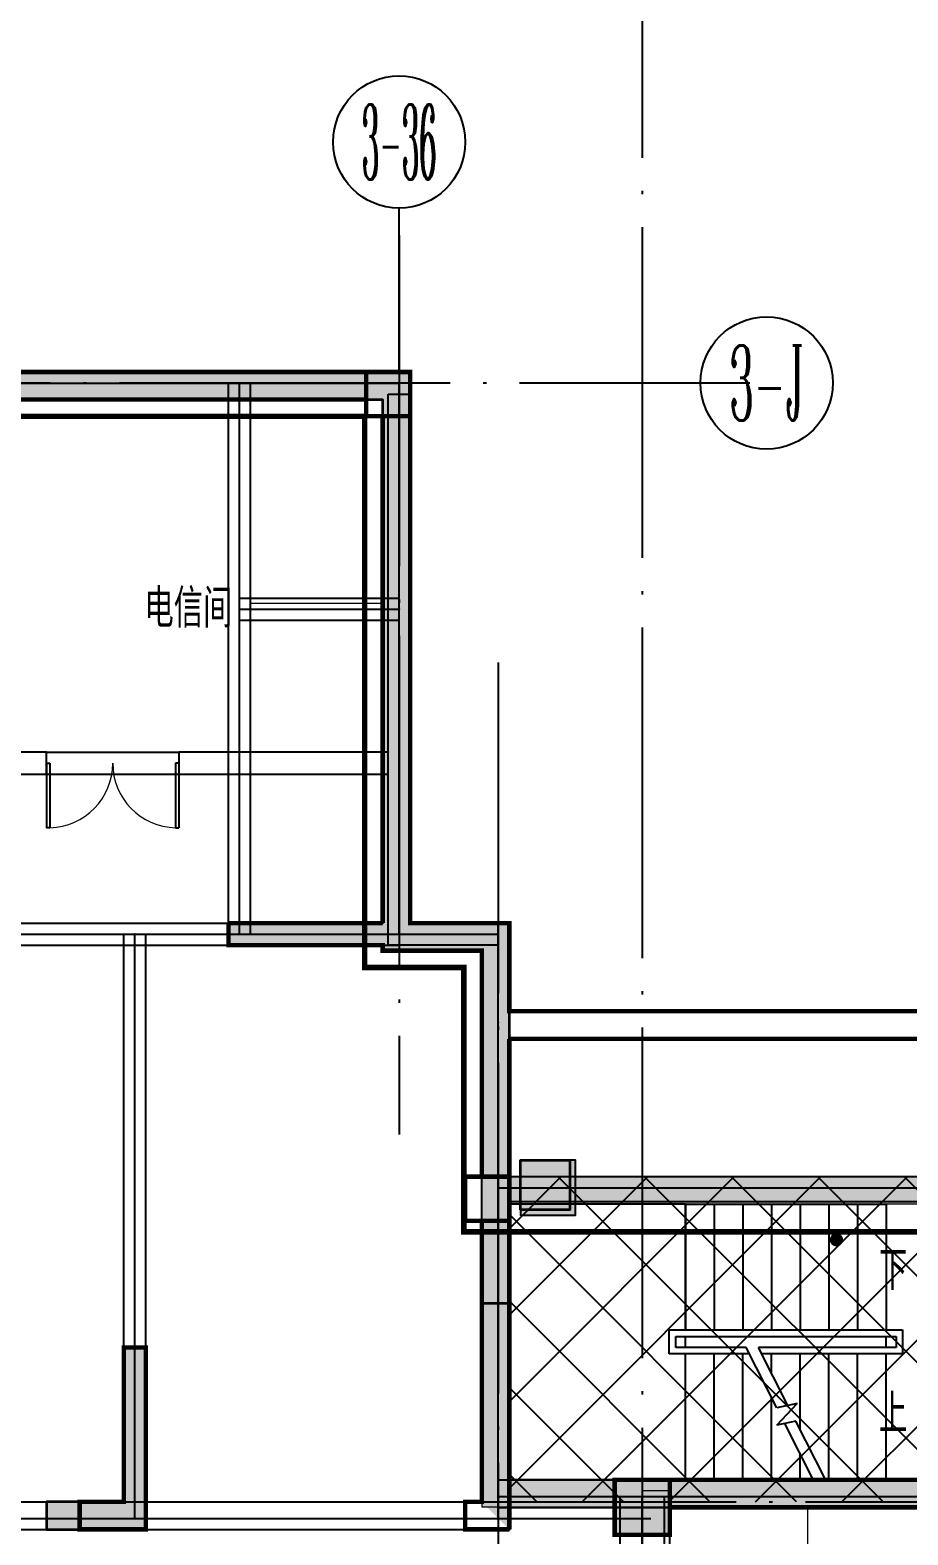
# Model space of a CAD drawing. Extents: x 290727 to 13733020, y 1731457 to 3643100.
# Drawn here: x 673320 to 681288, y 2238180 to 2251831 of the extents above; entities that cross this region are included whole.
import ezdxf
from ezdxf.enums import TextEntityAlignment as Align

# ---------------------------------------------------------------- set-up
doc = ezdxf.new("R2010")
doc.units = 0
doc.header["$LTSCALE"] = 10
doc.header["$PDSIZE"] = 0.5
for name, pattern in [('DASH', [0.35, 0.25, -0.1]), ('DASHED', [0.75, 0.5, -0.25]), ('DOTE', [2.42, 2, -0.2, 0.02, -0.2]), ('虚线', [750, 450, -300])]:
    doc.linetypes.add(name, pattern=pattern)
doc.layers.get('0').update_dxf_attribs({"linetype": 'CONTINUOUS'})
for name, color, linetype, true_color in [('1106', 7, 'CONTINUOUS', 0x89bf5f), ('2106', 7, 'CONTINUOUS', 0x64cfcf), ('2206', 7, 'CONTINUOUS', 0x3474d4)]:
    doc.layers.add(name, color=color, linetype=linetype, true_color=true_color)
for name, color, linetype, lineweight in [('_0', 7, 'CONTINUOUS', 15), ('人防', 210, 'CONTINUOUS', 20), ('人防4..30$0$人防4..30$0$人防', 210, 'CONTINUOUS', 20), ('板加腋边线', 253, '虚线', 18), ('砼墙', 8, 'CONTINUOUS', 35)]:
    doc.layers.add(name, color=color, linetype=linetype, lineweight=lineweight)
for name, color, linetype in [('AXIS', 3, 'CONTINUOUS'), ('AXIS_TEXT', 7, 'CONTINUOUS'), ('BEAM_DASH', 144, 'DASHED'), ('COLU', 2, 'CONTINUOUS'), ('COLUMN', 9, 'CONTINUOUS'), ('DIM_LEAD', 3, 'CONTINUOUS'), ('DIM_SYMB', 3, 'CONTINUOUS'), ('DOTE', 8, 'DOTE'), ('PUB_HATCH', 8, 'CONTINUOUS'), ('PUB_TEXT', 7, 'CONTINUOUS'), ('SPACE_HATCH', 8, 'CONTINUOUS'), ('STAIR', 2, 'CONTINUOUS'), ('WALL', 255, 'CONTINUOUS'), ('WINDOW', 4, 'CONTINUOUS'), ('主楼轴线', 8, 'CONTINUOUS'), ('人防4..30$0$人防4..30$0$SPACE_HATCH', 8, 'CONTINUOUS'), ('作业图', 4, 'CONTINUOUS'), ('填充', 8, 'CONTINUOUS'), ('房间名称', 7, 'CONTINUOUS'), ('文字', 4, 'CONTINUOUS'), ('防火分区示意线', 4, 'CONTINUOUS')]:
    doc.layers.add(name, color=color, linetype=linetype)
doc.layers.add('DIM_MODI', color=6, linetype='CONTINUOUS', plot=False)
doc.layers.get('0').off()
doc.styles.add('_TCH_AXIS', font='COMPLEX', dxfattribs={"bigfont": 'GBCBIG'})
doc.styles.add('_TCH_DIM', font='SIMPLEX', dxfattribs={"bigfont": 'GBCBIG'})
doc.styles.add('COMPLEX', font='COMPLEX')
doc.styles.add('HNSJY', font='HNSJY-07', dxfattribs={"width": 0.8, "bigfont": 'HNSJY-HZ'})

# ---------------------------------------------------------------- blocks, each defined once
blk = doc.blocks.new('A$C55C93FC2')
at = {"layer": 'DOTE', "linetype": 'DOTE', "ltscale": 150}
for p, q in [((193948.6, 127235.5), (193948.6, 52513.6)), ((10299.5, 112042.4), (252290.8, 112042.4))]:
    blk.add_line(p, q, dxfattribs=at)
blk = doc.blocks.new('$DorLib2D$00000002')
for p, q in [((-0.5, 0), (-0.5, 0.4875)), ((-0.475, 0.4875), (-0.5, 0.4875)), ((-0.475, 0), (-0.475, 0.4875)), ((0.475, 0), (0.475, 0.4875)), ((0.475, 0.4875), (0.5, 0.4875)), ((0.5, 0), (0.5, 0.4875)), ((-0.5, 0), (-0.475, 0)), ((0.5, 0), (0.475, 0))]:
    blk.add_line(p, q)
at = {"lineweight": 13}
for centre, start, end in [((-0.4875, 0), 0, 88.53072), ((0.4875, 0), 91.46928, 180)]:
    blk.add_arc(centre, 0.4875, start, end, dxfattribs=at)
blk = doc.blocks.new('_FZH')
blk.add_lwpolyline([(-0.5, -0.5), (0.5, -0.5), (0.5, 0.5), (-0.5, 0.5)], close=True)
at = {"layer": 'PUB_HATCH'}
blk.add_solid([(-0.5, -0.5), (0.5, -0.5), (-0.5, 0.5), (0.5, 0.5)], dxfattribs=at)
blk = doc.blocks.new('_AXISO')
blk.add_circle((0, 0), 0.5)
at = {"layer": 'AXIS_TEXT', "style": 'COMPLEX', "width": 1.041667}
blk.add_attdef('A', text='', height=0.56, dxfattribs=at).set_placement((-0.25, -0.28), (0.25, -0.28), align=Align.FIT)
blk = doc.blocks.new('车库建筑作业图')
at = {"layer": '_0'}
h = blk.add_hatch(color=8, dxfattribs=at)
h.dxf.hatch_style = 1
h.paths.add_polyline_path([(677770, 2241129), (677770, 2241579), (678220, 2241579), (678220, 2241129)])
h.paths.add_polyline_path([(670370, 2238730), (670370, 2238230), (670870, 2238230), (670870, 2238730)], flags=17)
h.paths.add_polyline_path([(664670, 2238730), (664670, 2238230), (665170, 2238230), (665170, 2238730)], flags=17)
h.paths.add_polyline_path([(677270, 2238230), (677670, 2238230), (677670, 2240280), (677420, 2240280), (677420, 2238480), (677270, 2238480)], flags=17)
h.paths.add_polyline_path([(661370, 2239880), (661170, 2239880), (661170, 2238230), (662070, 2238230), (662070, 2238480), (661370, 2238480)], flags=17)
h.paths.add_polyline_path([(665170, 2242330), (664920, 2242330), (664920, 2240030), (665170, 2240030)], flags=17)
h.paths.add_polyline_path([(670620, 2242330), (670370, 2242330), (670370, 2240280), (670620, 2240280)], flags=17)
h.paths.add_polyline_path([(668870, 2245530), (669070, 2245530), (669070, 2246130), (666420, 2246130), (666420, 2245930), (666670, 2245930), (666670, 2245930), (668870, 2245930)], flags=17)
h.paths.add_polyline_path([(667870, 2240330), (667670, 2240330), (667670, 2238480), (667070, 2238480), (667070, 2238230), (667870, 2238230)], flags=17)
h.paths.add_polyline_path([(671320, 2245530), (671070, 2245530), (671070, 2243730), (670370, 2243730), (670370, 2243480), (671320, 2243480)], flags=17)
h.paths.add_polyline_path([(674370, 2239880), (674170, 2239880), (674170, 2238480), (673470, 2238480), (673470, 2238230), (674370, 2238230)], flags=17)
h.paths.add_polyline_path([(664470, 2245180), (664270, 2245180), (664270, 2243480), (665170, 2243480), (665170, 2243730), (664470, 2243730)], flags=17)
h.paths.add_polyline_path([(660420, 2243530), (660420, 2243730), (658970, 2243730), (658970, 2244130), (658770, 2244130), (658770, 2243530)], flags=17)
h.paths.add_polyline_path([(657670, 2238480), (657670, 2238230), (658270, 2238230), (658270, 2238480), (658070, 2238480), (658070, 2239880), (657870, 2239880), (657870, 2238480)], flags=17)
h.paths.add_polyline_path([(654770, 2239880), (654570, 2239880), (654570, 2238480), (653870, 2238480), (653870, 2238230), (654770, 2238230)], flags=17)
h.paths.add_polyline_path([(651020, 2242330), (650770, 2242330), (650770, 2240030), (651020, 2240030)], flags=17)
h.paths.add_polyline_path([(645570, 2242330), (645320, 2242330), (645320, 2240280), (645570, 2240280)], flags=17)
h.paths.add_polyline_path([(657170, 2244130), (656970, 2244130), (656970, 2243730), (655520, 2243730), (655520, 2243530), (657170, 2243530)], flags=17)
h.paths.add_polyline_path([(646870, 2245530), (647070, 2245530), (647070, 2245930), (649270, 2245930), (649270, 2245930), (649520, 2245930), (649520, 2246130), (646870, 2246130)], flags=17)
h.paths.add_polyline_path([(648270, 2240330), (648070, 2240330), (648070, 2238230), (648870, 2238230), (648870, 2238480), (648270, 2238480)], flags=17)
h.paths.add_polyline_path([(644870, 2245530), (644620, 2245530), (644620, 2243480), (645570, 2243480), (645570, 2243730), (644870, 2243730)], flags=17)
h.paths.add_polyline_path([(651670, 2245180), (651470, 2245180), (651470, 2243730), (650770, 2243730), (650770, 2243480), (651670, 2243480)], flags=17)
h.paths.add_polyline_path([(651370, 2245930), (651370, 2246230), (651670, 2246230), (651670, 2245930)], flags=17)
edge = h.paths.add_edge_path(flags=17)
edge.add_line((677420, 2238480), (677270, 2238480))
edge.add_line((677270, 2238480), (677270, 2238230))
edge.add_line((677270, 2238230), (677670, 2238230))
h.paths.add_polyline_path([(677670, 2241430), (677670, 2241930), (677670, 2243730), (676770, 2243730), (676770, 2248730), (671270, 2248730), (671270, 2250530), (669320, 2250530), (669320, 2251280), (666220, 2251280), (666220, 2250530), (664270, 2250530), (664270, 2248730), (651670, 2248730), (651670, 2250530), (649720, 2250530), (649720, 2251280), (646620, 2251280), (646620, 2250530), (644670, 2250530), (644670, 2248730), (639170, 2248730), (639170, 2243730), (638270, 2243730), (638270, 2238230), (643720, 2238230), (643720, 2237156), (643970, 2237156), (643970, 2238480), (641770, 2238480), (641770, 2239880), (641570, 2239880), (641570, 2238480), (638520, 2238480), (638520, 2243480), (639420, 2243480), (639420, 2243530), (640820, 2243530), (640820, 2243730), (639420, 2243730), (639420, 2248480), (644920, 2248480), (644920, 2250280), (646620, 2250280), (646620, 2247430), (646870, 2247430), (646870, 2251030), (649470, 2251030), (649470, 2247430), (649720, 2247430), (649720, 2250280), (651420, 2250280), (651420, 2248480), (656970, 2248480), (656970, 2247080), (657170, 2247080), (657170, 2248480), (658770, 2248480), (658770, 2247080), (658970, 2247080), (658970, 2248480), (664520, 2248480), (664520, 2250280), (666220, 2250280), (666220, 2247430), (666470, 2247430), (666470, 2251030), (669070, 2251030), (669070, 2247430), (669320, 2247430), (669320, 2250280), (671020, 2250280), (671020, 2248480), (676520, 2248480), (676520, 2243730), (675120, 2243730), (675120, 2243530), (676520, 2243530), (676520, 2243480), (677420, 2243480), (677420, 2241430)])
at = {"layer": 'PUB_HATCH', "linetype": 'Continuous'}
for points in [[(676570, 2245180), (676770, 2245180), (676770, 2248530), (676570, 2248530)], [(676570, 2243530), (676770, 2243730), (676770, 2245180), (676570, 2245180)], [(677570, 2243730), (676770, 2243730), (676570, 2243530), (677570, 2243530)]]:
    blk.add_hatch(color=256, dxfattribs=at).paths.add_polyline_path(points)
at = {"layer": 'SPACE_HATCH'}
for points in [[(677670, 2241180), (677420, 2241430), (677420, 2238431), (677670, 2238681)], [(682390, 2241270), (682290, 2241430), (677420, 2241430), (677670, 2241180), (682290, 2241180)], [(682540, 2238431), (682290, 2238681), (677670, 2238681), (677420, 2238431)]]:
    blk.add_hatch(color=256, dxfattribs=at).paths.add_polyline_path(points)
at = {"layer": '人防4..30$0$人防4..30$0$SPACE_HATCH'}
blk.add_hatch(color=256, dxfattribs=at).paths.add_polyline_path([(678877, 2238580), (678877, 2238181), (679127, 2238181), (679127, 2238580)])
at = {"layer": '填充', "linetype": 'Continuous'}
h = blk.add_hatch(dxfattribs=at)
h.set_pattern_fill('ANSI37', color=256, scale=350, style=0)
h.set_pattern_definition([(135, (1367640.27, 0), (392.8862, 392.8862), []), (45, (1367640.27, 0), (392.8862, -392.8862), [])])
h.paths.add_polyline_path([(677670, 2238479), (677670, 2241425), (682290, 2241430), (682290, 2242924), (689570, 2242924), (689570, 2238481)])
at = {"layer": '_0', "linetype": 'Continuous'}
for p, q in [((677270, 2241029), (677270, 2241429)), ((677270, 2241429), (677670, 2241429)), ((677670, 2241429), (677670, 2241029)), ((677270, 2241029), (677670, 2241029))]:
    blk.add_line(p, q, dxfattribs=at)
for points in [[(677770, 2241129), (678220, 2241129), (678220, 2241579), (677770, 2241579)], [(679127, 2238680), (678627, 2238680), (678627, 2238180), (679127, 2238180)]]:
    blk.add_lwpolyline(points, close=True, dxfattribs=at)
at = {"layer": 'AXIS', "linetype": 'Continuous'}
for p, q in [((676670, 2248716), (676670, 2250216)), ((677905, 2248630), (679405, 2248630))]:
    blk.add_line(p, q, dxfattribs=at)
at = {"layer": 'DIM_LEAD', "linetype": 'Continuous', "const_width": 60}
blk.add_lwpolyline([(680635, 2240827, 1), (680643, 2240887, 1)], format="xyb", close=True, dxfattribs=at)
at = {"layer": 'DIM_MODI', "linetype": 'Continuous'}
for p, q in [((671270, 2248730), (676770, 2248730)), ((676770, 2248730), (676770, 2243730)), ((676770, 2243730), (677670, 2243730)), ((677670, 2243730), (677670, 2241430)), ((677670, 2241430), (682290, 2241430))]:
    blk.add_line(p, q, dxfattribs=at)
at = {"layer": 'DIM_SYMB', "linetype": 'Continuous'}
for points in [[(680920, 2240577, 0, 0, 0), (678370, 2240577, 0, 0, 0), (678370, 2239277, 0, 0, 0), (679190, 2239277, 80, 0, 0), (679490, 2239277, 0, 0, 0)], [(680920, 2239277, 0, 0, 0), (680050, 2239277, 80, 0, 0), (679750, 2239277, 0, 0, 0)]]:
    blk.add_lwpolyline(points, format="xyseb", dxfattribs=at)
at = {"layer": 'STAIR', "linetype": 'Continuous'}
for p, q in [((679270, 2241181), (677670, 2241181)), ((677670, 2241181), (677670, 2238681)), ((679270, 2241181), (681090, 2241181)), ((679270, 2241181), (679270, 2240041)), ((679270, 2240041), (679270, 2241181)), ((679530, 2241181), (679530, 2240041)), ((679790, 2241181), (679790, 2240041)), ((680050, 2241181), (680050, 2240041)), ((680310, 2241181), (680310, 2240041)), ((680570, 2241181), (680570, 2240041)), ((680830, 2241181), (680830, 2240041)), ((681090, 2241181), (681090, 2240041)), ((679120, 2239821), (679120, 2240041)), ((679120, 2240041), (681240, 2240041)), ((679180, 2239881), (679180, 2239981)), ((679180, 2239981), (681180, 2239981)), ((679270, 2239981), (681090, 2239981)), ((679270, 2239881), (679270, 2239981)), ((681090, 2239881), (681090, 2239981)), ((681180, 2239981), (681180, 2239881)), ((681240, 2240041), (681240, 2239821)), ((679821, 2239881), (679180, 2239881)), ((679821, 2239881), (679270, 2239881)), ((680098, 2239333), (679821, 2239881)), ((681090, 2239881), (679933, 2239881)), ((680199, 2239354), (679933, 2239881)), ((681180, 2239881), (679933, 2239881)), ((679851, 2239821), (679120, 2239821)), ((679270, 2238681), (679270, 2239821)), ((679270, 2238681), (679270, 2239821)), ((679530, 2238681), (679530, 2239821)), ((679790, 2238681), (679790, 2239821)), ((681240, 2239821), (679963, 2239821)), ((680050, 2239649), (680050, 2239821)), ((680310, 2239134), (680310, 2239821)), ((680570, 2238681), (680570, 2239821)), ((680830, 2238681), (680830, 2239821)), ((681090, 2238681), (681090, 2239821)), ((680050, 2238681), (680050, 2239427)), ((680097, 2239175), (680281, 2239371)), ((680281, 2239371), (680098, 2239333)), ((680271, 2239211), (680097, 2239175)), ((680427, 2238681), (680170, 2239190)), ((680539, 2238681), (680271, 2239211)), ((680310, 2238681), (680310, 2238913)), ((677670, 2238681), (679270, 2238681)), ((680427, 2238681), (679270, 2238681)), ((681090, 2238681), (680539, 2238681))]:
    blk.add_line(p, q, dxfattribs=at)
at = {"layer": 'WALL', "linetype": 'Continuous'}
for p, q in [((676570, 2245180), (676570, 2248530)), ((676570, 2248530), (676770, 2248530)), ((676770, 2245180), (676770, 2248530)), ((673470, 2245280), (671270, 2245280)), ((673470, 2245080), (673470, 2245280)), ((676570, 2245280), (674670, 2245280)), ((674670, 2245280), (674670, 2245080)), ((676570, 2243530), (676570, 2245180)), ((676770, 2243730), (676770, 2245180)), ((671270, 2245080), (673470, 2245080)), ((674670, 2245080), (676570, 2245080)), ((677570, 2243730), (676770, 2243730)), ((677570, 2243530), (677570, 2243730)), ((677570, 2243530), (676570, 2243530))]:
    blk.add_line(p, q, dxfattribs=at)
at = {"layer": 'WINDOW', "linetype": 'Continuous'}
for p, q in [((673470, 2245280), (674670, 2245280)), ((673470, 2245080), (674670, 2245080))]:
    blk.add_line(p, q, dxfattribs=at)
at = {"layer": 'WINDOW', "linetype": 'DASHED'}
for p, q in [((678877, 2238181), (678877, 2232181)), ((679127, 2232181), (679127, 2238181))]:
    blk.add_line(p, q, dxfattribs=at)
at = {"layer": '主楼轴线', "linetype": 'DOTE', "ltscale": 150}
for p, q in [((676670, 2249967), (676670, 2241813)), ((637832, 2248630), (679853, 2248630)), ((677570, 2246093), (677570, 2235369)), ((636932, 2238330), (678953, 2238330))]:
    blk.add_line(p, q, dxfattribs=at)
at = {"layer": '人防'}
for p, q in [((677420, 2241430), (677420, 2238431)), ((682290, 2241430), (677420, 2241430)), ((677670, 2241180), (677670, 2238681)), ((682290, 2241180), (677670, 2241180)), ((682290, 2238681), (677670, 2238681)), ((682540, 2238431), (677420, 2238431))]:
    blk.add_line(p, q, dxfattribs=at)
at = {"layer": '人防4..30$0$人防4..30$0$人防'}
for p, q in [((678877, 2238580), (678877, 2238181)), ((679127, 2238580), (678877, 2238580)), ((679127, 2238181), (679127, 2238580)), ((678877, 2238181), (679127, 2238181))]:
    blk.add_line(p, q, dxfattribs=at)
at = {"layer": '砼墙'}
for points in [[(677670, 2241430), (677670, 2243730), (676770, 2243730), (676770, 2248730), (671270, 2248730), (671270, 2250530), (669320, 2250530), (669320, 2251280), (666220, 2251280), (666220, 2250530), (664270, 2250530), (664270, 2248730), (651670, 2248730)], [(671020, 2248480), (676520, 2248480), (676520, 2243730), (675120, 2243730), (675120, 2243530), (676520, 2243530), (676520, 2243480), (677420, 2243480), (677420, 2241430), (677670, 2241430)], [(677270, 2238480), (677270, 2238230), (677670, 2238230)], [(677420, 2238480), (677270, 2238480)]]:
    blk.add_lwpolyline(points, dxfattribs=at)
for points in [[(677770, 2241129), (677770, 2241579), (678220, 2241579), (678220, 2241129)], [(677270, 2238230), (677670, 2238230), (677670, 2240280), (677420, 2240280), (677420, 2238480), (677270, 2238480)], [(674370, 2239880), (674170, 2239880), (674170, 2238480), (673470, 2238480), (673470, 2238230), (674370, 2238230)]]:
    blk.add_lwpolyline(points, close=True, dxfattribs=at)
at = {"layer": '防火分区示意线', "color": 5, "linetype": 'DASH', "ltscale": 300, "const_width": 50, "elevation": -2}
blk.add_lwpolyline([(651257, 2248328), (664657, 2248328), (664657, 2250128), (666607, 2250128), (666607, 2250878), (668907, 2250878), (668907, 2250127), (670857, 2250127), (670857, 2248328), (676357, 2248328), (676357, 2243328), (677257, 2243328), (677257, 2240929), (682770, 2240929)], dxfattribs=at)
at = {"layer": 'AXIS', "linetype": 'Continuous'}
ref = blk.add_blockref('_AXISO', (676670, 2250816), dxfattribs=dict(at, xscale=1200, yscale=1200, zscale=1200))
ref.add_attrib('A', '3-36', dxfattribs={"layer": 'AXIS_TEXT', "linetype": 'Continuous', "height": 678.8, "style": '_TCH_AXIS', "width": 0.269231}).set_placement((676331, 2250477), (677010, 2250477), align=Align.FIT)
ref = blk.add_blockref('_AXISO', (680005, 2248630), dxfattribs=dict(at, xscale=1200, yscale=1200, zscale=1200))
ref.add_attrib('A', '3-J', dxfattribs={"layer": 'AXIS_TEXT', "linetype": 'Continuous', "height": 678.8, "style": '_TCH_AXIS', "width": 0.375}).set_placement((679666, 2248290), (680344, 2248290), align=Align.FIT)
at = {"layer": 'COLUMN', "linetype": 'Continuous', "xscale": 500, "yscale": 500, "zscale": 500, "rotation": 270}
for p in [(678020, 2241329), (678877, 2238430)]:
    blk.add_blockref('_FZH', p, dxfattribs=at)
at = {"layer": 'WINDOW', "linetype": 'Continuous', "xscale": 1200, "yscale": 1200, "zscale": -1200, "rotation": 180}
blk.add_blockref('$DorLib2D$00000002', (674070, 2245180), dxfattribs=at)
at = {"layer": '文字', "linetype": 'Continuous'}
blk.add_blockref('A$C55C93FC2', (484928, 2126437), dxfattribs=at)
at = {"layer": 'PUB_TEXT', "linetype": 'Continuous', "style": '_TCH_DIM'}
for s, p in [('下', (681025, 2240402)), ('上', (681025, 2239102))]:
    blk.add_text(s, height=357, dxfattribs=at).set_placement(p)
at = {"layer": '房间名称', "style": 'HNSJY', "width": 0.8}
blk.add_text('电信间', height=350, rotation=0, dxfattribs=at).set_placement((674358, 2246411))
blk = doc.blocks.new('人防-l')
at = {"layer": '2106'}
blk.add_hatch(color=0, dxfattribs=at).paths.add_polyline_path([(831019, -894684), (830519, -894684), (830519, -895184), (831019, -895184)])
at = {"color": 0}
for p, q in [((823062, -884734), (827112, -884734)), ((827112, -884734), (828062, -884734)), ((827112, -886784), (827112, -884734)), ((828062, -884734), (828562, -884734)), ((828562, -886784), (828562, -884734)), ((827112, -886784), (828562, -886784)), ((827112, -889734), (827112, -886784)), ((828562, -889734), (828562, -886784)), ((824937, -889734), (826162, -889734)), ((826162, -889734), (827012, -889734)), ((826162, -893484), (826162, -889734)), ((827012, -889734), (827112, -889734)), ((827112, -889734), (828562, -889734)), ((828562, -889734), (829462, -889734)), ((829462, -890534), (829462, -889734)), ((829462, -892034), (829462, -890534)), ((829462, -894834), (829462, -892034)), ((829462, -892034), (834207, -892034)), ((826162, -895034), (826162, -893484)), ((829462, -894834), (830769, -894834)), ((829462, -895034), (829462, -894834)), ((830769, -901434), (830769, -894834)), ((830769, -894834), (834207, -894834)), ((824937, -895034), (825662, -895034)), ((825662, -895034), (826162, -895034)), ((826162, -895034), (829162, -895034)), ((829162, -895034), (829462, -895034))]:
    blk.add_line(p, q, dxfattribs=at)
for p in [(827112, -884734), (828062, -884734), (828562, -884734), (827112, -886784), (828562, -886784), (826162, -889734), (827012, -889734), (827112, -889734), (828562, -889734), (829462, -889734), (829462, -890534), (829462, -892034), (826162, -893484), (829462, -894834), (830769, -894834), (825662, -895034), (826162, -895034), (829162, -895034), (829462, -895034)]:
    blk.add_point(p, dxfattribs=at)
at = {"layer": '1106', "color": 0}
for p, q in [((823162, -884634), (827112, -884634)), ((827112, -884634), (828062, -884634)), ((828062, -884634), (828662, -884634)), ((828662, -886784), (828662, -884634)), ((822912, -884884), (827112, -884884)), ((827112, -884884), (828062, -884884)), ((828062, -884884), (828412, -884884)), ((828412, -886784), (828412, -884884)), ((828412, -889634), (828412, -886784)), ((828662, -889634), (828662, -886784)), ((827012, -889634), (827112, -889634)), ((827112, -889634), (828412, -889634)), ((828662, -889634), (829562, -889634)), ((829562, -890434), (829562, -889634)), ((827012, -889834), (827112, -889834)), ((827112, -889834), (828562, -889834)), ((828562, -889884), (829312, -889884)), ((829312, -890534), (829312, -889884)), ((829312, -892034), (829312, -890534)), ((829562, -891909), (829562, -890684)), ((829312, -894834), (829312, -892034)), ((829562, -894834), (829562, -892159)), ((829562, -892159), (834082, -892159)), ((826062, -894884), (826062, -893484)), ((826262, -895134), (826262, -893484)), ((830769, -894684), (834082, -894684)), ((829312, -894884), (829312, -894834)), ((829562, -895134), (829562, -894834)), ((825662, -894884), (826062, -894884)), ((829162, -894884), (829312, -894884)), ((830769, -894934), (834207, -894934)), ((825662, -895134), (826262, -895134)), ((829162, -895134), (829562, -895134))]:
    blk.add_line(p, q, dxfattribs=at)
at = {"layer": '2106', "color": 0, "linetype": 'Continuous'}
blk.add_lwpolyline([(831019, -894684), (830519, -894684), (830519, -895184), (831019, -895184)], close=True, dxfattribs=at)
at = {"layer": '2206', "color": 0}
for p, q in [((827012, -886784), (827012, -884734)), ((827012, -886784), (827012, -884734)), ((827212, -886784), (827212, -884734)), ((827012, -889734), (827012, -886784)), ((827012, -889734), (827012, -886784)), ((827112, -886684), (828562, -886684)), ((827112, -886684), (828562, -886684)), ((827212, -889734), (827212, -886784)), ((827112, -886884), (828562, -886884)), ((824937, -889634), (826162, -889634)), ((824937, -889634), (826162, -889634)), ((826162, -889634), (827012, -889634)), ((826162, -889634), (827012, -889634)), ((826062, -893484), (826062, -889734)), ((826062, -893484), (826062, -889734)), ((826262, -893484), (826262, -889734)), ((824937, -889834), (826162, -889834)), ((826162, -889834), (827012, -889834)), ((829462, -894684), (830769, -894684)), ((829462, -894684), (830769, -894684)), ((830569, -901434), (830569, -894834)), ((830569, -901434), (830569, -894834)), ((830969, -901434), (830969, -894834)), ((824937, -894884), (825662, -894884)), ((824937, -894884), (825662, -894884)), ((826162, -894884), (829162, -894884)), ((826162, -894884), (829162, -894884)), ((829462, -894934), (830769, -894934)), ((824937, -895134), (825662, -895134)), ((826162, -895134), (829162, -895134))]:
    blk.add_line(p, q, dxfattribs=at)
blk = doc.blocks.new('梁图-10.22')
at = {"color": 0}
blk.add_lwpolyline([(-1439466, 294758), (-1441416, 294758), (-1441416, 295508), (-1444516, 295508), (-1444516, 294758), (-1446466, 294758), (-1446466, 292958), (-1459066, 292958), (-1459066, 294758), (-1461016, 294758), (-1461016, 295508), (-1464116, 295508), (-1464116, 294758), (-1466066, 294758), (-1466066, 292958), (-1471566, 292958), (-1471566, 287960), (-1472466, 287958), (-1472466, 282458), (-1433066, 282457), (-1433066, 287958), (-1433966, 287958), (-1433966, 292958), (-1439466, 292958), (-1439466, 294758)], dxfattribs=at)
at = {"layer": 'BEAM_DASH', "color": 0, "lineweight": 18}
for p, q in [((-1435616, 292708), (-1435616, 290808)), ((-1435416, 290858), (-1435416, 292708)), ((-1435616, 290808), (-1435616, 287958)), ((-1434216, 290858), (-1435416, 290858)), ((-1435416, 290708), (-1434216, 290708)), ((-1435416, 287958), (-1435416, 290708)), ((-1436466, 287958), (-1439416, 287958)), ((-1435616, 287958), (-1436466, 287958)), ((-1439416, 287758), (-1436566, 287758)), ((-1436566, 287758), (-1436566, 284108)), ((-1436366, 287758), (-1435616, 287758)), ((-1436366, 284108), (-1436366, 287758)), ((-1432110, 282908), (-1433066, 282908)), ((-1436966, 282708), (-1439766, 282708)), ((-1433466, 282708), (-1436366, 282708)), ((-1433066, 282658), (-1432110, 282658)), ((-1439766, 282458), (-1436966, 282458)), ((-1436366, 282458), (-1433466, 282458))]:
    blk.add_line(p, q, dxfattribs=at)
at = {"layer": 'COLU', "color": 0, "const_width": 40}
for points in [[(-1433966, 292958), (-1434366, 292958), (-1434366, 292558), (-1433966, 292558)], [(-1433066, 285658), (-1433466, 285658), (-1433466, 285258), (-1433066, 285258)], [(-1431610, 282908), (-1432110, 282908), (-1432110, 282408), (-1431610, 282408)]]:
    blk.add_lwpolyline(points, close=True, dxfattribs=at)
at = {"layer": 'WALL', "color": 0, "const_width": 40}
for points in [[(-1453566, 292708), (-1451966, 292708), (-1451966, 291308), (-1451766, 291308), (-1451766, 292708), (-1446216, 292708), (-1446216, 294508), (-1444516, 294508), (-1444516, 291658), (-1444266, 291658), (-1444266, 295258), (-1441666, 295258), (-1441666, 291658), (-1441416, 291658), (-1441416, 294508), (-1439716, 294508), (-1439716, 292708), (-1434366, 292708)], [(-1434366, 292958), (-1439466, 292958)], [(-1434216, 292558), (-1434216, 287958)], [(-1420767, 285658), (-1425286, 285658), (-1425286, 287158), (-1433066, 287158), (-1433066, 287958), (-1433966, 287958), (-1433966, 292558)], [(-1435616, 287958), (-1435616, 287758), (-1434216, 287758), (-1434216, 287708), (-1433316, 287708), (-1433316, 285658)], [(-1434216, 287958), (-1435616, 287958)], [(-1433066, 286908), (-1425536, 286908)], [(-1433066, 285658), (-1433066, 286908)], [(-1433316, 285258), (-1433316, 282708), (-1433466, 282708), (-1433466, 282458), (-1433066, 282458)], [(-1433066, 282458), (-1433066, 285258)], [(-1424210, 282908), (-1431610, 282908)], [(-1431610, 282658), (-1424210, 282658)]]:
    blk.add_lwpolyline(points, dxfattribs=at)
blk.add_lwpolyline([(-1436366, 282458), (-1436366, 284108), (-1436566, 284108), (-1436566, 282708), (-1436966, 282708), (-1436966, 282458)], close=True, dxfattribs=at)
at = {"layer": '板加腋边线', "color": 0, "lineweight": 18}
for p, q in [((-1430360, 282658), (-1430360, 277746)), ((-1433360, 277746), (-1433360, 282458))]:
    blk.add_line(p, q, dxfattribs=at)

msp = doc.modelspace()

# ---------------------------------------------------------------- block references
at = {"layer": '作业图', "color": 8, "linetype": 'ByBlock', "extrusion": (8.37508e-20, 6.90696e-07, 1)}
msp.add_blockref('梁图-10.22', (2110736, 1955772, 0), dxfattribs=at)
at = {"layer": '作业图', "linetype": 'Continuous'}
msp.add_blockref('车库建筑作业图', (0, 0), dxfattribs=at)
at = {"layer": '作业图', "color": 8, "linetype": 'ByBlock'}
msp.add_blockref('人防-l', (-151892, 3133363), dxfattribs=at)

doc.saveas('drawing.dxf')
